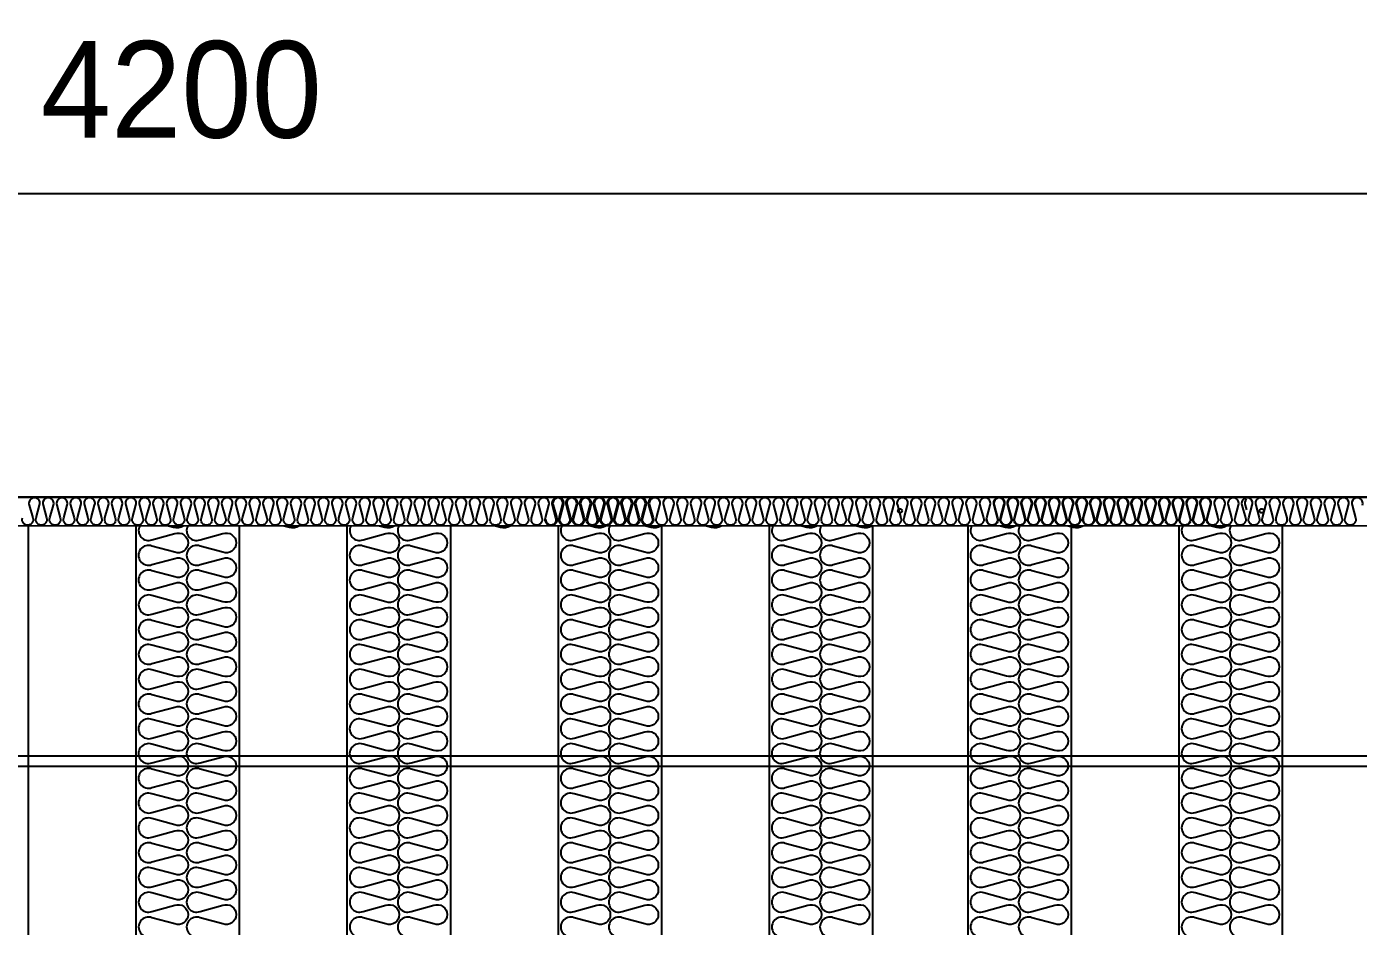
# Model space of a CAD drawing. Header units: millimetres. Extents: x 1723 to 33835, y 1764 to 24472.
# Drawn here: x 7010 to 8941, y 12549 to 13853 of the extents above; entities that cross this region are included whole.
import ezdxf

# ---------------------------------------------------------------- set-up
doc = ezdxf.new("R2010")
doc.units = ezdxf.units.MM
doc.linetypes.add('HIDDEN', pattern=[0.375, 0.25, -0.125])
for name, color, linetype in [('SMS', 220, 'Continuous'), ('냉각탑_dim', 1, 'Continuous'), ('숨은선', 5, 'HIDDEN')]:
    doc.layers.add(name, color=color, linetype=linetype)
doc.styles.add('HY울릉도L', font='')
doc.styles.get('HY울릉도L').set_extended_font_data('HY울릉도L')
doc.dimstyles.new('성지DIM', dxfattribs={"dimtxt": 3.5, "dimasz": 3, "dimexe": 1, "dimexo": 2.5, "dimgap": 2, "dimtad": 1, "dimdec": 0, "dimzin": 3, "dimdsep": 46, "dimtxsty": 'HY울릉도L', "dimblk": 'ARCHTICK', "dimcen": -2, "dimclrd": 256, "dimclre": 256, "dimclrt": 7, "dimadec": 0, "dimazin": 0, "dimtfac": 1, "dimtdec": 0, "dimtofl": 0, "dimtmove": 0, "dimatfit": 3, "dimfxl": 1, "dimtolj": 1, "dimtzin": 0, "dimlwe": -1, "dimarcsym": 0})

# ---------------------------------------------------------------- blocks, each defined once
blk = doc.blocks.new('*D768')
at = {"layer": 'Defpoints', "color": 0, "transparency": 16777216}
for p in [(9334.4, 13611.3), (5134.4, 13171.5), (9334.4, 13171.5)]:
    blk.add_point(p, dxfattribs=at)
at = {"layer": '냉각탑_dim', "transparency": 16777216}
for p, q in [((5134.4, 13271.5), (5134.4, 13651.3)), ((9334.4, 13271.5), (9334.4, 13651.3))]:
    blk.add_line(p, q, dxfattribs=at)
at = {"layer": '냉각탑_dim', "lineweight": -2, "transparency": 16777216}
blk.add_line((5254.4, 13611.3), (9214.4, 13611.3), dxfattribs=at)
at = {"layer": '냉각탑_dim', "transparency": 16777216}
for points in [[(5254.4, 13631.3), (5254.4, 13591.3), (5134.4, 13611.3)], [(9214.4, 13631.3), (9214.4, 13591.3), (9334.4, 13611.3)]]:
    blk.add_solid(points, dxfattribs=at)
at = {"layer": '냉각탑_dim', "color": 7, "transparency": 16777216, "insert": (7234.4, 13761.3), "char_height": 140, "attachment_point": 5, "style": 'HY울릉도L'}
blk.add_mtext('\\A1;4200', dxfattribs=at)
blk = doc.blocks.new('3')
for p, q in [((7889.4, 13171.5), (5134.4, 13171.5)), ((5178.4, 13171.5), (9334.4, 13171.5)), ((7751.2, 13171.5), (8296.2, 13171.5)), ((8275.4, 13171.5), (8820.4, 13171.5)), ((8789.4, 13171.5), (9334.4, 13171.5)), ((5134.4, 13130.6), (9334.4, 13129.5)), ((5178.4, 12781.5), (9334.4, 12781.5)), ((5243.4, 12796.5), (9334.4, 12796.5))]:
    blk.add_line(p, q)
at = {"color": 7}
for p, q in [((5134.4, 13171.5), (7889.4, 13171.5)), ((8296.2, 13171.5), (7751.2, 13171.5)), ((8820.4, 13171.5), (8275.4, 13171.5)), ((9334.4, 13171.5), (8789.4, 13171.5)), ((7012.4, 13129.5), (7012.4, 9651.5)), ((7168.4, 13129.5), (7168.4, 9651.5)), ((7318.4, 13129.5), (7318.4, 9651.5)), ((7474.4, 13129.5), (7474.4, 9651.5)), ((7624.4, 13129.5), (7624.4, 9651.5)), ((7780.4, 13129.5), (7780.4, 9651.5)), ((7930.4, 13129.5), (7930.4, 9651.5)), ((8086.4, 13129.5), (8086.4, 9651.5)), ((8236.4, 13129.5), (8236.4, 9651.5)), ((8374.4, 13129.5), (8374.4, 9651.5)), ((8524.4, 13129.5), (8524.4, 9651.5)), ((8680.4, 13129.5), (8680.4, 9651.5)), ((8830.4, 13129.5), (8830.4, 9651.5))]:
    blk.add_line(p, q, dxfattribs=at)
at = {"ltscale": 500, "elevation": 0}
blk.add_lwpolyline([(5134.4, 13171.5), (9334.4, 13171.5), (9334.4, 9571.5), (5134.4, 9571.5)], close=True, dxfattribs=at)
for centre in [(8276.2, 13151.5), (8276.2, 13151.5), (8800.4, 13151.5), (8800.4, 13151.5)]:
    blk.add_circle(centre, 3)
at = {"layer": 'SMS', "color": 5, "elevation": 0}
for points in [[(7338.7, 13170.3, 0.446849), (7333.2, 13159.7), (7338.1, 13141.4, -0.524856), (7330.7, 13130.6, -0.524856), (7323.2, 13141.4), (7328.2, 13159.7, 1.449198), (7313.3, 13159.7), (7318.2, 13141.4, -0.524856), (7310.7, 13130.6, -0.524856), (7303.3, 13141.4), (7308.2, 13159.7, 1.449198), (7293.3, 13159.7), (7298.2, 13141.4, -0.524856), (7290.8, 13130.6, -0.524856), (7283.3, 13141.4), (7288.3, 13159.7, 1.449198), (7273.4, 13159.7), (7278.3, 13141.4, -0.524856), (7270.8, 13130.6, -0.524856), (7263.4, 13141.4), (7268.3, 13159.7, 1.449198), (7253.4, 13159.7), (7258.3, 13141.4, -0.524856), (7250.9, 13130.6, -0.524856), (7243.4, 13141.4), (7248.4, 13159.7, 1.449198), (7233.5, 13159.7), (7238.4, 13141.4, -0.524856), (7230.9, 13130.6, -0.524856), (7223.5, 13141.4), (7228.4, 13159.7, 1.449198), (7213.5, 13159.7), (7218.4, 13141.4, -0.524856), (7211, 13130.6, -0.524856), (7203.5, 13141.4), (7208.5, 13159.7, 1.449198), (7193.6, 13159.7), (7198.5, 13141.4, -0.524856), (7191, 13130.6, -0.524856), (7183.6, 13141.4), (7188.5, 13159.7, 1.449198), (7173.6, 13159.7), (7178.5, 13141.4, -0.524856), (7171.1, 13130.6, -0.524856), (7163.6, 13141.4), (7168.6, 13159.7, 1.449198), (7153.7, 13159.7), (7158.6, 13141.4, -0.524856), (7151.1, 13130.6, -0.524856), (7143.7, 13141.4), (7148.6, 13159.7, 1.449198), (7133.7, 13159.7), (7138.6, 13141.4, -0.524856), (7131.2, 13130.6, -0.524856), (7123.7, 13141.4), (7128.7, 13159.7, 1.449198), (7113.8, 13159.7), (7118.7, 13141.4, -0.524856), (7111.2, 13130.6, -0.524856), (7103.8, 13141.4), (7108.7, 13159.7, 1.449198), (7093.8, 13159.7), (7098.7, 13141.4, -0.524856), (7091.3, 13130.6, -0.524856), (7083.8, 13141.4), (7088.8, 13159.7, 1.449198), (7073.9, 13159.7), (7078.8, 13141.4, -0.524856), (7071.3, 13130.6, -0.524856), (7063.9, 13141.4), (7068.8, 13159.7, 1.449198), (7053.9, 13159.7), (7058.8, 13141.4, -0.524856), (7051.4, 13130.6, -0.524856), (7043.9, 13141.4), (7048.9, 13159.7, 1.449198), (7034, 13159.7), (7038.9, 13141.4, -0.524856), (7031.4, 13130.6, -0.524856), (7024, 13141.4), (7028.9, 13159.7, 1.449198), (7014, 13159.7), (7018.9, 13141.4, -0.524856), (7011.5, 13130.6, -0.524856), (7004, 13141.4)], [(7917.2, 13170.3, 0.446849), (7911.8, 13159.7), (7916.7, 13141.4, -0.524856), (7909.2, 13130.6, -0.524856), (7901.8, 13141.4), (7906.7, 13159.7, 1.449198), (7891.8, 13159.7), (7896.7, 13141.4, -0.524856), (7889.3, 13130.6, -0.524856), (7881.8, 13141.4), (7886.8, 13159.7, 1.449198), (7871.9, 13159.7), (7876.8, 13141.4, -0.524856), (7869.3, 13130.6, -0.524856), (7861.9, 13141.4), (7866.8, 13159.7, 1.449198), (7851.9, 13159.7), (7856.8, 13141.4, -0.524856), (7849.4, 13130.6, -0.524856), (7841.9, 13141.4), (7846.9, 13159.7, 1.449198), (7832, 13159.7), (7836.9, 13141.4, -0.524856), (7829.4, 13130.6, -0.524856), (7822, 13141.4), (7826.9, 13159.7, 1.449198), (7812, 13159.7), (7816.9, 13141.4, -0.524856), (7809.5, 13130.6, -0.524856), (7802, 13141.4), (7807, 13159.7, 1.449198), (7792.1, 13159.7), (7797, 13141.4, -0.524856), (7789.5, 13130.6, -0.524856), (7782.1, 13141.4), (7787, 13159.7, 1.449198), (7772.1, 13159.7), (7777, 13141.4, -0.524856), (7769.6, 13130.6, -0.524856), (7762.1, 13141.4), (7767.1, 13159.7, 1.449198), (7752.2, 13159.7), (7757.1, 13141.4, -0.524856), (7749.6, 13130.6, -0.524856), (7742.2, 13141.4), (7747.1, 13159.7, 1.449198), (7732.2, 13159.7), (7737.1, 13141.4, -0.524856), (7729.7, 13130.6, -0.524856), (7722.2, 13141.4), (7727.2, 13159.7, 1.449198), (7712.3, 13159.7), (7717.2, 13141.4, -0.524856), (7709.7, 13130.6, -0.524856), (7702.3, 13141.4), (7707.2, 13159.7, 1.449198), (7692.3, 13159.7), (7697.2, 13141.4, -0.524856), (7689.8, 13130.6, -0.524856), (7682.3, 13141.4), (7687.3, 13159.7, 1.449198), (7672.4, 13159.7), (7677.3, 13141.4, -0.524856), (7669.8, 13130.6, -0.524856), (7662.4, 13141.4), (7667.3, 13159.7, 1.449198), (7652.4, 13159.7), (7657.3, 13141.4, -0.524856), (7649.9, 13130.6, -0.524856), (7642.4, 13141.4), (7647.4, 13159.7, 1.449198), (7632.5, 13159.7), (7637.4, 13141.4, -0.524856), (7629.9, 13130.6, -0.524856), (7622.5, 13141.4), (7627.4, 13159.7, 1.449198), (7612.5, 13159.7), (7617.4, 13141.4, -0.524856), (7610, 13130.6, -0.524856), (7602.5, 13141.4), (7607.5, 13159.7, 1.449198), (7592.6, 13159.7), (7597.5, 13141.4, -0.524856), (7590, 13130.6, -0.524856), (7582.6, 13141.4), (7587.5, 13159.7, 1.449198), (7572.6, 13159.7), (7577.5, 13141.4, -0.524856), (7570.1, 13130.6, -0.524856), (7562.6, 13141.4), (7567.6, 13159.7, 1.449198), (7552.7, 13159.7), (7557.6, 13141.4, -0.524856), (7550.1, 13130.6, -0.524856), (7542.7, 13141.4), (7547.6, 13159.7, 1.449198), (7532.7, 13159.7), (7537.6, 13141.4, -0.524856), (7530.2, 13130.6, -0.524856), (7522.7, 13141.4), (7527.7, 13159.7, 1.449198), (7512.8, 13159.7), (7517.7, 13141.4, -0.524856), (7510.2, 13130.6, -0.524856), (7502.8, 13141.4), (7507.7, 13159.7, 1.449198), (7492.8, 13159.7), (7497.7, 13141.4, -0.524856), (7490.3, 13130.6, -0.524856), (7482.8, 13141.4), (7487.8, 13159.7, 1.449198), (7472.9, 13159.7), (7477.8, 13141.4, -0.524856), (7470.3, 13130.6, -0.524856), (7462.9, 13141.4), (7467.8, 13159.7, 1.449198), (7452.9, 13159.7), (7457.8, 13141.4, -0.524856), (7450.4, 13130.6, -0.524856), (7442.9, 13141.4), (7447.9, 13159.7, 1.449198), (7433, 13159.7), (7437.9, 13141.4, -0.524856), (7430.4, 13130.6, -0.524856), (7423, 13141.4), (7427.9, 13159.7, 1.449198), (7413, 13159.7), (7417.9, 13141.4, -0.524856), (7410.5, 13130.6, -0.524856), (7403, 13141.4), (7408, 13159.7, 1.449198), (7393.1, 13159.7), (7398, 13141.4, -0.524856), (7390.5, 13130.6, -0.524856), (7383.1, 13141.4), (7388, 13159.7, 1.449198), (7373.1, 13159.7), (7378, 13141.4, -0.524856), (7370.6, 13130.6, -0.524856), (7363.1, 13141.4), (7368.1, 13159.7, 1.449198), (7353.2, 13159.7), (7358.1, 13141.4, -0.524856), (7350.6, 13130.6, -0.524856), (7343.2, 13141.4), (7348.1, 13159.7, 1.449198), (7333.2, 13159.7), (7338.1, 13141.4, -0.524856), (7330.7, 13130.6, -0.417249), (7322.7, 13138.7)], [(8254.2, 13131.9, -0.144343), (8249.9, 13130.6, -0.524856), (8242.4, 13141.4), (8247.3, 13159.7, 1.449198), (8232.4, 13159.7), (8237.4, 13141.4, -0.524856), (8229.9, 13130.6, -0.524856), (8222.4, 13141.4), (8227.4, 13159.7, 1.449198), (8212.5, 13159.7), (8217.4, 13141.4, -0.524856), (8210, 13130.6, -0.524856), (8202.5, 13141.4), (8207.4, 13159.7, 1.449198), (8192.5, 13159.7), (8197.5, 13141.4, -0.524856), (8190, 13130.6, -0.524856), (8182.5, 13141.4), (8187.5, 13159.7, 1.449198), (8172.6, 13159.7), (8177.5, 13141.4, -0.524856), (8170.1, 13130.6, -0.524856), (8162.6, 13141.4), (8167.5, 13159.7, 1.449198), (8152.6, 13159.7), (8157.6, 13141.4, -0.524856), (8150.1, 13130.6, -0.524856), (8142.6, 13141.4), (8147.6, 13159.7, 1.449198), (8132.7, 13159.7), (8137.6, 13141.4, -0.524856), (8130.2, 13130.6, -0.524856), (8122.7, 13141.4), (8127.6, 13159.7, 1.449198), (8112.7, 13159.7), (8117.7, 13141.4, -0.524856), (8110.2, 13130.6, -0.524856), (8102.7, 13141.4), (8107.7, 13159.7, 1.449198), (8092.8, 13159.7), (8097.7, 13141.4, -0.524856), (8090.3, 13130.6, -0.524856), (8082.8, 13141.4), (8087.7, 13159.7, 1.449198), (8072.8, 13159.7), (8077.8, 13141.4, -0.524856), (8070.3, 13130.6, -0.524856), (8062.8, 13141.4), (8067.8, 13159.7, 1.449198), (8052.9, 13159.7), (8057.8, 13141.4, -0.524856), (8050.4, 13130.6, -0.524856), (8042.9, 13141.4), (8047.8, 13159.7, 1.449198), (8032.9, 13159.7), (8037.9, 13141.4, -0.524856), (8030.4, 13130.6, -0.524856), (8022.9, 13141.4), (8027.9, 13159.7, 1.449198), (8013, 13159.7), (8017.9, 13141.4, -0.524856), (8010.5, 13130.6, -0.524856), (8003, 13141.4), (8007.9, 13159.7, 1.449198), (7993, 13159.7), (7998, 13141.4, -0.524856), (7990.5, 13130.6, -0.524856), (7983, 13141.4), (7988, 13159.7, 1.449198), (7973.1, 13159.7), (7978, 13141.4, -0.524856), (7970.6, 13130.6, -0.524856), (7963.1, 13141.4), (7968, 13159.7, 1.449198), (7953.1, 13159.7), (7958.1, 13141.4, -0.524856), (7950.6, 13130.6, -0.524856), (7943.1, 13141.4), (7948.1, 13159.7, 1.449198), (7933.2, 13159.7), (7938.1, 13141.4, -0.524856), (7930.7, 13130.6, -0.524856), (7923.2, 13141.4), (7928.1, 13159.7, 1.449198), (7913.2, 13159.7), (7918.2, 13141.4, -0.524856), (7910.7, 13130.6, -0.524856), (7903.2, 13141.4), (7908.2, 13159.7, 1.449198), (7893.3, 13159.7), (7898.2, 13141.4, -0.524856), (7890.8, 13130.6, -0.524856), (7883.3, 13141.4), (7888.2, 13159.7, 1.449198), (7873.3, 13159.7), (7878.3, 13141.4, -0.524856), (7870.8, 13130.6, -0.524856), (7863.3, 13141.4), (7868.3, 13159.7, 1.449198), (7853.4, 13159.7), (7858.3, 13141.4, -0.524856), (7850.9, 13130.6, -0.524856), (7843.4, 13141.4), (7848.3, 13159.7, 1.449198), (7833.4, 13159.7), (7838.4, 13141.4, -0.524856), (7830.9, 13130.6, -0.524856), (7823.4, 13141.4), (7828.4, 13159.7, 1.449198), (7813.5, 13159.7), (7818.4, 13141.4, -0.524856), (7811, 13130.6, -0.524856), (7803.5, 13141.4), (7808.4, 13159.7, 1.449198), (7793.5, 13159.7), (7798.5, 13141.4, -0.524856), (7791, 13130.6, -0.524856), (7783.5, 13141.4), (7788.5, 13159.7, 1.449198), (7773.6, 13159.7), (7778.5, 13141.4, -0.524856), (7771.1, 13130.6, -0.417249), (7763.1, 13138.7)], [(8733, 13131.9, -0.144343), (8728.7, 13130.6, -0.524856), (8721.2, 13141.4), (8726.1, 13159.7, 1.449198), (8711.2, 13159.7), (8716.2, 13141.4, -0.524856), (8708.7, 13130.6, -0.524856), (8701.2, 13141.4), (8706.2, 13159.7, 1.449198), (8691.3, 13159.7), (8696.2, 13141.4, -0.524856), (8688.8, 13130.6, -0.524856), (8681.3, 13141.4), (8686.2, 13159.7, 1.449198), (8671.3, 13159.7), (8676.3, 13141.4, -0.524856), (8668.8, 13130.6, -0.524856), (8661.3, 13141.4), (8666.3, 13159.7, 1.449198), (8651.4, 13159.7), (8656.3, 13141.4, -0.524856), (8648.9, 13130.6, -0.524856), (8641.4, 13141.4), (8646.3, 13159.7, 1.449198), (8631.4, 13159.7), (8636.4, 13141.4, -0.524856), (8628.9, 13130.6, -0.524856), (8621.4, 13141.4), (8626.4, 13159.7, 1.449198), (8611.5, 13159.7), (8616.4, 13141.4, -0.524856), (8609, 13130.6, -0.524856), (8601.5, 13141.4), (8606.4, 13159.7, 1.449198), (8591.5, 13159.7), (8596.5, 13141.4, -0.524856), (8589, 13130.6, -0.524856), (8581.5, 13141.4), (8586.5, 13159.7, 1.449198), (8571.6, 13159.7), (8576.5, 13141.4, -0.524856), (8569.1, 13130.6, -0.524856), (8561.6, 13141.4), (8566.5, 13159.7, 1.449198), (8551.6, 13159.7), (8556.6, 13141.4, -0.524856), (8549.1, 13130.6, -0.524856), (8541.6, 13141.4), (8546.6, 13159.7, 1.449198), (8531.7, 13159.7), (8536.6, 13141.4, -0.524856), (8529.2, 13130.6, -0.524856), (8521.7, 13141.4), (8526.6, 13159.7, 1.449198), (8511.7, 13159.7), (8516.7, 13141.4, -0.524856), (8509.2, 13130.6, -0.524856), (8501.7, 13141.4), (8506.7, 13159.7, 1.449198), (8491.8, 13159.7), (8496.7, 13141.4, -0.524856), (8489.3, 13130.6, -0.524856), (8481.8, 13141.4), (8486.7, 13159.7, 1.449198), (8471.8, 13159.7), (8476.8, 13141.4, -0.524856), (8469.3, 13130.6, -0.524856), (8461.8, 13141.4), (8466.8, 13159.7, 1.449198), (8451.9, 13159.7), (8456.8, 13141.4, -0.524856), (8449.4, 13130.6, -0.524856), (8441.9, 13141.4), (8446.8, 13159.7, 1.449198), (8431.9, 13159.7), (8436.9, 13141.4, -0.524856), (8429.4, 13130.6, -0.524856), (8421.9, 13141.4), (8426.9, 13159.7, 1.449198), (8412, 13159.7), (8416.9, 13141.4, -0.524856), (8409.5, 13130.6, -0.524856), (8402, 13141.4), (8406.9, 13159.7, 1.449198), (8392, 13159.7), (8397, 13141.4, -0.524856), (8389.5, 13130.6, -0.524856), (8382, 13141.4), (8387, 13159.7, 1.449198), (8372.1, 13159.7), (8377, 13141.4, -0.524856), (8369.6, 13130.6, -0.524856), (8362.1, 13141.4), (8367, 13159.7, 1.449198), (8352.1, 13159.7), (8357.1, 13141.4, -0.524856), (8349.6, 13130.6, -0.524856), (8342.1, 13141.4), (8347.1, 13159.7, 1.449198), (8332.2, 13159.7), (8337.1, 13141.4, -0.524856), (8329.7, 13130.6, -0.524856), (8322.2, 13141.4), (8327.1, 13159.7, 1.449198), (8312.2, 13159.7), (8317.2, 13141.4, -0.524856), (8309.7, 13130.6, -0.524856), (8302.2, 13141.4), (8307.2, 13159.7, 1.449198), (8292.3, 13159.7), (8297.2, 13141.4, -0.524856), (8289.8, 13130.6, -0.524856), (8282.3, 13141.4), (8287.2, 13159.7, 1.449198), (8272.3, 13159.7), (8277.3, 13141.4, -0.524856), (8269.8, 13130.6, -0.524856), (8262.3, 13141.4), (8267.3, 13159.7, 1.449198), (8252.4, 13159.7), (8257.3, 13141.4, -0.524856), (8249.9, 13130.6, -0.417249), (8241.9, 13138.7)], [(8254.2, 13168.2, 0.2951), (8252.4, 13159.7), (8254.2, 13153)], [(8893.4, 13131.9, -0.144343), (8889, 13130.6, -0.524856), (8881.6, 13141.4), (8886.5, 13159.7, 1.449198), (8871.6, 13159.7), (8876.6, 13141.4, -0.524856), (8869.1, 13130.6, -0.524856), (8861.6, 13141.4), (8866.6, 13159.7, 1.449198), (8851.7, 13159.7), (8856.6, 13141.4, -0.524856), (8849.1, 13130.6, -0.524856), (8841.7, 13141.4), (8846.6, 13159.7, 1.449198), (8831.7, 13159.7), (8836.7, 13141.4, -0.524856), (8829.2, 13130.6, -0.524856), (8821.7, 13141.4), (8826.7, 13159.7, 1.449198), (8811.8, 13159.7), (8816.7, 13141.4, -0.524856), (8809.2, 13130.6, -0.524856), (8801.8, 13141.4), (8806.7, 13159.7, 1.449198), (8791.8, 13159.7), (8796.8, 13141.4, -0.524856), (8789.3, 13130.6, -0.524856), (8781.8, 13141.4), (8786.8, 13159.7, 1.449198), (8771.9, 13159.7), (8776.8, 13141.4, -0.524856), (8769.3, 13130.6, -0.524856), (8761.9, 13141.4), (8766.8, 13159.7, 1.449198), (8751.9, 13159.7), (8756.9, 13141.4, -0.524856), (8749.4, 13130.6, -0.524856), (8741.9, 13141.4), (8746.9, 13159.7, 1.449198), (8732, 13159.7), (8736.9, 13141.4, -0.524856), (8729.4, 13130.6, -0.524856), (8722, 13141.4), (8726.9, 13159.7, 1.449198), (8712, 13159.7), (8717, 13141.4, -0.524856), (8709.5, 13130.6, -0.524856), (8702, 13141.4), (8707, 13159.7, 1.449198), (8692.1, 13159.7), (8697, 13141.4, -0.524856), (8689.5, 13130.6, -0.524856), (8682.1, 13141.4), (8687, 13159.7, 1.449198), (8672.1, 13159.7), (8677.1, 13141.4, -0.524856), (8669.6, 13130.6, -0.524856), (8662.1, 13141.4), (8667.1, 13159.7, 1.449198), (8652.2, 13159.7), (8657.1, 13141.4, -0.524856), (8649.6, 13130.6, -0.524856), (8642.2, 13141.4), (8647.1, 13159.7, 1.449198), (8632.2, 13159.7), (8637.2, 13141.4, -0.524856), (8629.7, 13130.6, -0.524856), (8622.2, 13141.4), (8627.2, 13159.7, 1.449198), (8612.3, 13159.7), (8617.2, 13141.4, -0.524856), (8609.7, 13130.6, -0.524856), (8602.3, 13141.4), (8607.2, 13159.7, 1.449198), (8592.3, 13159.7), (8597.3, 13141.4, -0.524856), (8589.8, 13130.6, -0.524856), (8582.3, 13141.4), (8587.3, 13159.7, 1.449198), (8572.4, 13159.7), (8577.3, 13141.4, -0.524856), (8569.8, 13130.6, -0.524856), (8562.4, 13141.4), (8567.3, 13159.7, 1.449198), (8552.4, 13159.7), (8557.4, 13141.4, -0.524856), (8549.9, 13130.6, -0.524856), (8542.4, 13141.4), (8547.4, 13159.7, 1.449198), (8532.5, 13159.7), (8537.4, 13141.4, -0.524856), (8529.9, 13130.6, -0.524856), (8522.5, 13141.4), (8527.4, 13159.7, 1.449198), (8512.5, 13159.7), (8517.5, 13141.4, -0.524856), (8510, 13130.6, -0.524856), (8502.5, 13141.4), (8507.5, 13159.7, 1.449198), (8492.6, 13159.7), (8497.5, 13141.4, -0.524856), (8490, 13130.6, -0.524856), (8482.6, 13141.4), (8487.5, 13159.7, 1.449198), (8472.6, 13159.7), (8477.6, 13141.4, -0.524856), (8470.1, 13130.6, -0.524856), (8462.6, 13141.4), (8467.6, 13159.7, 1.449198), (8452.7, 13159.7), (8457.6, 13141.4, -0.524856), (8450.1, 13130.6, -0.524856), (8442.7, 13141.4), (8447.6, 13159.7, 1.449198), (8432.7, 13159.7), (8437.7, 13141.4, -0.524856), (8430.2, 13130.6, -0.524856), (8422.7, 13141.4), (8427.7, 13159.7, 1.449198), (8412.8, 13159.7), (8417.7, 13141.4, -0.524856), (8410.2, 13130.6, -0.417249), (8402.3, 13138.7)], [(8778.4, 13168.2, 0.2951), (8776.6, 13159.7), (8778.4, 13153)], [(8946.4, 13159.7, 1.449198), (8931.5, 13159.7), (8936.4, 13141.4, -0.524856), (8928.9, 13130.6, -0.524856), (8921.5, 13141.4), (8926.4, 13159.7, 1.449198), (8911.5, 13159.7), (8916.5, 13141.4, -0.524856), (8909, 13130.6, -0.524856), (8901.5, 13141.4), (8906.5, 13159.7, 1.449198), (8891.6, 13159.7), (8896.5, 13141.4, -0.524856), (8889, 13130.6, -0.524856), (8881.6, 13141.4), (8886.5, 13159.7, 1.449198), (8871.6, 13159.7), (8876.6, 13141.4, -0.524856), (8869.1, 13130.6, -0.524856), (8861.6, 13141.4), (8866.6, 13159.7, 1.449198), (8851.7, 13159.7), (8856.6, 13141.4, -0.524856), (8849.1, 13130.6, -0.524856), (8841.7, 13141.4), (8846.6, 13159.7, 1.449198), (8831.7, 13159.7), (8836.7, 13141.4, -0.524856), (8829.2, 13130.6, -0.524856), (8821.7, 13141.4), (8826.7, 13159.7, 1.449198), (8811.8, 13159.7), (8816.7, 13141.4, -0.524856), (8809.2, 13130.6, -0.417249), (8801.3, 13138.7)], [(7174, 13129.5, 0.686718), (7191.8, 13109.5), (7224.7, 13118.4, -0.524856), (7244.2, 13105, -0.524856), (7224.7, 13091.6), (7191.8, 13100.5, 1.449198), (7191.8, 13073.6), (7224.7, 13082.5, -0.524856), (7244.2, 13069.1, -0.524856), (7224.7, 13055.6), (7191.8, 13064.6, 1.449198), (7191.8, 13037.7), (7224.7, 13046.6, -0.524856), (7244.2, 13033.2, -0.524856), (7224.7, 13019.7), (7191.8, 13028.6, 1.449198), (7191.8, 13001.8), (7224.7, 13010.7, -0.524856), (7244.2, 12997.3, -0.524856), (7224.7, 12983.8), (7191.8, 12992.7, 1.449198), (7191.8, 12965.9), (7224.7, 12974.8, -0.524856), (7244.2, 12961.3, -0.524856), (7224.7, 12947.9), (7191.8, 12956.8, 1.449198), (7191.8, 12930), (7224.7, 12938.9, -0.524856), (7244.2, 12925.4, -0.524856), (7224.7, 12912), (7191.8, 12920.9, 1.449198), (7191.8, 12894.1), (7224.7, 12903, -0.524856), (7244.2, 12889.5, -0.524856), (7224.7, 12876.1), (7191.8, 12885, 1.449198), (7191.8, 12858.1), (7224.7, 12867, -0.524856), (7244.2, 12853.6, -0.524856), (7224.7, 12840.2), (7191.8, 12849.1, 1.449198), (7191.8, 12822.2), (7224.7, 12831.1, -0.524856), (7244.2, 12817.7, -0.524856), (7224.7, 12804.3), (7191.8, 12813.2, 1.449198), (7191.8, 12786.3), (7224.7, 12795.2, -0.524856), (7244.2, 12781.8, -0.524856), (7224.7, 12768.4), (7191.8, 12777.3, 1.449198), (7191.8, 12750.4), (7224.7, 12759.3, -0.524856), (7244.2, 12745.9, -0.524856), (7224.7, 12732.5), (7191.8, 12741.4, 1.449198), (7191.8, 12714.5), (7224.7, 12723.4, -0.524856), (7244.2, 12710, -0.524856), (7224.7, 12696.5), (7191.8, 12705.5, 1.449198), (7191.8, 12678.6), (7224.7, 12687.5, -0.524856), (7244.2, 12674.1, -0.524856), (7224.7, 12660.6), (7191.8, 12669.5, 1.449198), (7191.8, 12642.7), (7224.7, 12651.6, -0.524856), (7244.2, 12638.2, -0.524856), (7224.7, 12624.7), (7191.8, 12633.6, 1.449198), (7191.8, 12606.8), (7224.7, 12615.7, -0.524856), (7244.2, 12602.2, -0.524856), (7224.7, 12588.8), (7191.8, 12597.7, 1.449198), (7191.8, 12570.9), (7224.7, 12579.8, -0.524856), (7244.2, 12566.3, -0.524856), (7224.7, 12552.9), (7191.8, 12561.8, 1.449198), (7191.8, 12535)], [(7237.1, 13129.5, -0.259641), (7223.2, 13127.5), (7215.8, 13129.5)], [(7243.6, 13129.5, 0.686718), (7261.5, 13109.5), (7294.4, 13118.4, -0.524856), (7313.8, 13105, -0.524856), (7294.4, 13091.6), (7261.5, 13100.5, 1.449198), (7261.5, 13073.6), (7294.4, 13082.5, -0.524856), (7313.8, 13069.1, -0.524856), (7294.4, 13055.6), (7261.5, 13064.6, 1.449198), (7261.5, 13037.7), (7294.4, 13046.6, -0.524856), (7313.8, 13033.2, -0.524856), (7294.4, 13019.7), (7261.5, 13028.6, 1.449198), (7261.5, 13001.8), (7294.4, 13010.7, -0.524856), (7313.8, 12997.3, -0.524856), (7294.4, 12983.8), (7261.5, 12992.7, 1.449198), (7261.5, 12965.9), (7294.4, 12974.8, -0.524856), (7313.8, 12961.3, -0.524856), (7294.4, 12947.9), (7261.5, 12956.8, 1.449198), (7261.5, 12930), (7294.4, 12938.9, -0.524856), (7313.8, 12925.4, -0.524856), (7294.4, 12912), (7261.5, 12920.9, 1.449198), (7261.5, 12894.1), (7294.4, 12903, -0.524856), (7313.8, 12889.5, -0.524856), (7294.4, 12876.1), (7261.5, 12885, 1.449198), (7261.5, 12858.1), (7294.4, 12867, -0.524856), (7313.8, 12853.6, -0.524856), (7294.4, 12840.2), (7261.5, 12849.1, 1.449198), (7261.5, 12822.2), (7294.4, 12831.1, -0.524856), (7313.8, 12817.7, -0.524856), (7294.4, 12804.3), (7261.5, 12813.2, 1.449198), (7261.5, 12786.3), (7294.4, 12795.2, -0.524856), (7313.8, 12781.8, -0.524856), (7294.4, 12768.4), (7261.5, 12777.3, 1.449198), (7261.5, 12750.4), (7294.4, 12759.3, -0.524856), (7313.8, 12745.9, -0.524856), (7294.4, 12732.5), (7261.5, 12741.4, 1.449198), (7261.5, 12714.5), (7294.4, 12723.4, -0.524856), (7313.8, 12710, -0.524856), (7294.4, 12696.5), (7261.5, 12705.5, 1.449198), (7261.5, 12678.6), (7294.4, 12687.5, -0.524856), (7313.8, 12674.1, -0.524856), (7294.4, 12660.6), (7261.5, 12669.5, 1.449198), (7261.5, 12642.7), (7294.4, 12651.6, -0.524856), (7313.8, 12638.2, -0.524856), (7294.4, 12624.7), (7261.5, 12633.6, 1.449198), (7261.5, 12606.8), (7294.4, 12615.7, -0.524856), (7313.8, 12602.2, -0.524856), (7294.4, 12588.8), (7261.5, 12597.7, 1.449198), (7261.5, 12570.9), (7294.4, 12579.8, -0.524856), (7313.8, 12566.3, -0.524856), (7294.4, 12552.9), (7261.5, 12561.8, 1.449198), (7261.5, 12535)], [(7404.9, 13129.5, -0.259641), (7391.1, 13127.5), (7383.6, 13129.5)], [(7480, 13129.5, 0.686718), (7497.8, 13109.5), (7530.7, 13118.4, -0.524856), (7550.2, 13105, -0.524856), (7530.7, 13091.6), (7497.8, 13100.5, 1.449198), (7497.8, 13073.6), (7530.7, 13082.5, -0.524856), (7550.2, 13069.1, -0.524856), (7530.7, 13055.6), (7497.8, 13064.6, 1.449198), (7497.8, 13037.7), (7530.7, 13046.6, -0.524856), (7550.2, 13033.2, -0.524856), (7530.7, 13019.7), (7497.8, 13028.6, 1.449198), (7497.8, 13001.8), (7530.7, 13010.7, -0.524856), (7550.2, 12997.3, -0.524856), (7530.7, 12983.8), (7497.8, 12992.7, 1.449198), (7497.8, 12965.9), (7530.7, 12974.8, -0.524856), (7550.2, 12961.3, -0.524856), (7530.7, 12947.9), (7497.8, 12956.8, 1.449198), (7497.8, 12930), (7530.7, 12938.9, -0.524856), (7550.2, 12925.4, -0.524856), (7530.7, 12912), (7497.8, 12920.9, 1.449198), (7497.8, 12894.1), (7530.7, 12903, -0.524856), (7550.2, 12889.5, -0.524856), (7530.7, 12876.1), (7497.8, 12885, 1.449198), (7497.8, 12858.1), (7530.7, 12867, -0.524856), (7550.2, 12853.6, -0.524856), (7530.7, 12840.2), (7497.8, 12849.1, 1.449198), (7497.8, 12822.2), (7530.7, 12831.1, -0.524856), (7550.2, 12817.7, -0.524856), (7530.7, 12804.3), (7497.8, 12813.2, 1.449198), (7497.8, 12786.3), (7530.7, 12795.2, -0.524856), (7550.2, 12781.8, -0.524856), (7530.7, 12768.4), (7497.8, 12777.3, 1.449198), (7497.8, 12750.4), (7530.7, 12759.3, -0.524856), (7550.2, 12745.9, -0.524856), (7530.7, 12732.5), (7497.8, 12741.4, 1.449198), (7497.8, 12714.5), (7530.7, 12723.4, -0.524856), (7550.2, 12710, -0.524856), (7530.7, 12696.5), (7497.8, 12705.5, 1.449198), (7497.8, 12678.6), (7530.7, 12687.5, -0.524856), (7550.2, 12674.1, -0.524856), (7530.7, 12660.6), (7497.8, 12669.5, 1.449198), (7497.8, 12642.7), (7530.7, 12651.6, -0.524856), (7550.2, 12638.2, -0.524856), (7530.7, 12624.7), (7497.8, 12633.6, 1.449198), (7497.8, 12606.8), (7530.7, 12615.7, -0.524856), (7550.2, 12602.2, -0.524856), (7530.7, 12588.8), (7497.8, 12597.7, 1.449198), (7497.8, 12570.9), (7530.7, 12579.8, -0.524856), (7550.2, 12566.3, -0.524856), (7530.7, 12552.9), (7497.8, 12561.8, 1.449198), (7497.8, 12535)], [(7543.1, 13129.5, -0.259641), (7529.2, 13127.5), (7521.8, 13129.5)], [(7549.6, 13129.5, 0.686718), (7567.5, 13109.5), (7600.4, 13118.4, -0.524856), (7619.8, 13105, -0.524856), (7600.4, 13091.6), (7567.5, 13100.5, 1.449198), (7567.5, 13073.6), (7600.4, 13082.5, -0.524856), (7619.8, 13069.1, -0.524856), (7600.4, 13055.6), (7567.5, 13064.6, 1.449198), (7567.5, 13037.7), (7600.4, 13046.6, -0.524856), (7619.8, 13033.2, -0.524856), (7600.4, 13019.7), (7567.5, 13028.6, 1.449198), (7567.5, 13001.8), (7600.4, 13010.7, -0.524856), (7619.8, 12997.3, -0.524856), (7600.4, 12983.8), (7567.5, 12992.7, 1.449198), (7567.5, 12965.9), (7600.4, 12974.8, -0.524856), (7619.8, 12961.3, -0.524856), (7600.4, 12947.9), (7567.5, 12956.8, 1.449198), (7567.5, 12930), (7600.4, 12938.9, -0.524856), (7619.8, 12925.4, -0.524856), (7600.4, 12912), (7567.5, 12920.9, 1.449198), (7567.5, 12894.1), (7600.4, 12903, -0.524856), (7619.8, 12889.5, -0.524856), (7600.4, 12876.1), (7567.5, 12885, 1.449198), (7567.5, 12858.1), (7600.4, 12867, -0.524856), (7619.8, 12853.6, -0.524856), (7600.4, 12840.2), (7567.5, 12849.1, 1.449198), (7567.5, 12822.2), (7600.4, 12831.1, -0.524856), (7619.8, 12817.7, -0.524856), (7600.4, 12804.3), (7567.5, 12813.2, 1.449198), (7567.5, 12786.3), (7600.4, 12795.2, -0.524856), (7619.8, 12781.8, -0.524856), (7600.4, 12768.4), (7567.5, 12777.3, 1.449198), (7567.5, 12750.4), (7600.4, 12759.3, -0.524856), (7619.8, 12745.9, -0.524856), (7600.4, 12732.5), (7567.5, 12741.4, 1.449198), (7567.5, 12714.5), (7600.4, 12723.4, -0.524856), (7619.8, 12710, -0.524856), (7600.4, 12696.5), (7567.5, 12705.5, 1.449198), (7567.5, 12678.6), (7600.4, 12687.5, -0.524856), (7619.8, 12674.1, -0.524856), (7600.4, 12660.6), (7567.5, 12669.5, 1.449198), (7567.5, 12642.7), (7600.4, 12651.6, -0.524856), (7619.8, 12638.2, -0.524856), (7600.4, 12624.7), (7567.5, 12633.6, 1.449198), (7567.5, 12606.8), (7600.4, 12615.7, -0.524856), (7619.8, 12602.2, -0.524856), (7600.4, 12588.8), (7567.5, 12597.7, 1.449198), (7567.5, 12570.9), (7600.4, 12579.8, -0.524856), (7619.8, 12566.3, -0.524856), (7600.4, 12552.9), (7567.5, 12561.8, 1.449198), (7567.5, 12535)], [(7710.9, 13129.5, -0.259641), (7697.1, 13127.5), (7689.6, 13129.5)], [(7786, 13129.5, 0.686718), (7803.8, 13109.5), (7836.7, 13118.4, -0.524856), (7856.2, 13105, -0.524856), (7836.7, 13091.6), (7803.8, 13100.5, 1.449198), (7803.8, 13073.6), (7836.7, 13082.5, -0.524856), (7856.2, 13069.1, -0.524856), (7836.7, 13055.6), (7803.8, 13064.6, 1.449198), (7803.8, 13037.7), (7836.7, 13046.6, -0.524856), (7856.2, 13033.2, -0.524856), (7836.7, 13019.7), (7803.8, 13028.6, 1.449198), (7803.8, 13001.8), (7836.7, 13010.7, -0.524856), (7856.2, 12997.3, -0.524856), (7836.7, 12983.8), (7803.8, 12992.7, 1.449198), (7803.8, 12965.9), (7836.7, 12974.8, -0.524856), (7856.2, 12961.3, -0.524856), (7836.7, 12947.9), (7803.8, 12956.8, 1.449198), (7803.8, 12930), (7836.7, 12938.9, -0.524856), (7856.2, 12925.4, -0.524856), (7836.7, 12912), (7803.8, 12920.9, 1.449198), (7803.8, 12894.1), (7836.7, 12903, -0.524856), (7856.2, 12889.5, -0.524856), (7836.7, 12876.1), (7803.8, 12885, 1.449198), (7803.8, 12858.1), (7836.7, 12867, -0.524856), (7856.2, 12853.6, -0.524856), (7836.7, 12840.2), (7803.8, 12849.1, 1.449198), (7803.8, 12822.2), (7836.7, 12831.1, -0.524856), (7856.2, 12817.7, -0.524856), (7836.7, 12804.3), (7803.8, 12813.2, 1.449198), (7803.8, 12786.3), (7836.7, 12795.2, -0.524856), (7856.2, 12781.8, -0.524856), (7836.7, 12768.4), (7803.8, 12777.3, 1.449198), (7803.8, 12750.4), (7836.7, 12759.3, -0.524856), (7856.2, 12745.9, -0.524856), (7836.7, 12732.5), (7803.8, 12741.4, 1.449198), (7803.8, 12714.5), (7836.7, 12723.4, -0.524856), (7856.2, 12710, -0.524856), (7836.7, 12696.5), (7803.8, 12705.5, 1.449198), (7803.8, 12678.6), (7836.7, 12687.5, -0.524856), (7856.2, 12674.1, -0.524856), (7836.7, 12660.6), (7803.8, 12669.5, 1.449198), (7803.8, 12642.7), (7836.7, 12651.6, -0.524856), (7856.2, 12638.2, -0.524856), (7836.7, 12624.7), (7803.8, 12633.6, 1.449198), (7803.8, 12606.8), (7836.7, 12615.7, -0.524856), (7856.2, 12602.2, -0.524856), (7836.7, 12588.8), (7803.8, 12597.7, 1.449198), (7803.8, 12570.9), (7836.7, 12579.8, -0.524856), (7856.2, 12566.3, -0.524856), (7836.7, 12552.9), (7803.8, 12561.8, 1.449198), (7803.8, 12535)], [(7849.1, 13129.5, -0.259641), (7835.2, 13127.5), (7827.8, 13129.5)], [(7855.6, 13129.5, 0.686718), (7873.5, 13109.5), (7906.4, 13118.4, -0.524856), (7925.8, 13105, -0.524856), (7906.4, 13091.6), (7873.5, 13100.5, 1.449198), (7873.5, 13073.6), (7906.4, 13082.5, -0.524856), (7925.8, 13069.1, -0.524856), (7906.4, 13055.6), (7873.5, 13064.6, 1.449198), (7873.5, 13037.7), (7906.4, 13046.6, -0.524856), (7925.8, 13033.2, -0.524856), (7906.4, 13019.7), (7873.5, 13028.6, 1.449198), (7873.5, 13001.8), (7906.4, 13010.7, -0.524856), (7925.8, 12997.3, -0.524856), (7906.4, 12983.8), (7873.5, 12992.7, 1.449198), (7873.5, 12965.9), (7906.4, 12974.8, -0.524856), (7925.8, 12961.3, -0.524856), (7906.4, 12947.9), (7873.5, 12956.8, 1.449198), (7873.5, 12930), (7906.4, 12938.9, -0.524856), (7925.8, 12925.4, -0.524856), (7906.4, 12912), (7873.5, 12920.9, 1.449198), (7873.5, 12894.1), (7906.4, 12903, -0.524856), (7925.8, 12889.5, -0.524856), (7906.4, 12876.1), (7873.5, 12885, 1.449198), (7873.5, 12858.1), (7906.4, 12867, -0.524856), (7925.8, 12853.6, -0.524856), (7906.4, 12840.2), (7873.5, 12849.1, 1.449198), (7873.5, 12822.2), (7906.4, 12831.1, -0.524856), (7925.8, 12817.7, -0.524856), (7906.4, 12804.3), (7873.5, 12813.2, 1.449198), (7873.5, 12786.3), (7906.4, 12795.2, -0.524856), (7925.8, 12781.8, -0.524856), (7906.4, 12768.4), (7873.5, 12777.3, 1.449198), (7873.5, 12750.4), (7906.4, 12759.3, -0.524856), (7925.8, 12745.9, -0.524856), (7906.4, 12732.5), (7873.5, 12741.4, 1.449198), (7873.5, 12714.5), (7906.4, 12723.4, -0.524856), (7925.8, 12710, -0.524856), (7906.4, 12696.5), (7873.5, 12705.5, 1.449198), (7873.5, 12678.6), (7906.4, 12687.5, -0.524856), (7925.8, 12674.1, -0.524856), (7906.4, 12660.6), (7873.5, 12669.5, 1.449198), (7873.5, 12642.7), (7906.4, 12651.6, -0.524856), (7925.8, 12638.2, -0.524856), (7906.4, 12624.7), (7873.5, 12633.6, 1.449198), (7873.5, 12606.8), (7906.4, 12615.7, -0.524856), (7925.8, 12602.2, -0.524856), (7906.4, 12588.8), (7873.5, 12597.7, 1.449198), (7873.5, 12570.9), (7906.4, 12579.8, -0.524856), (7925.8, 12566.3, -0.524856), (7906.4, 12552.9), (7873.5, 12561.8, 1.449198), (7873.5, 12535)], [(7929.1, 13129.5, -0.259641), (7915.3, 13127.5), (7907.8, 13129.5)], [(8016.9, 13129.5, -0.259641), (8003.1, 13127.5), (7995.6, 13129.5)], [(8092, 13129.5, 0.686718), (8109.8, 13109.5), (8142.7, 13118.4, -0.524856), (8162.2, 13105, -0.524856), (8142.7, 13091.6), (8109.8, 13100.5, 1.449198), (8109.8, 13073.6), (8142.7, 13082.5, -0.524856), (8162.2, 13069.1, -0.524856), (8142.7, 13055.6), (8109.8, 13064.6, 1.449198), (8109.8, 13037.7), (8142.7, 13046.6, -0.524856), (8162.2, 13033.2, -0.524856), (8142.7, 13019.7), (8109.8, 13028.6, 1.449198), (8109.8, 13001.8), (8142.7, 13010.7, -0.524856), (8162.2, 12997.3, -0.524856), (8142.7, 12983.8), (8109.8, 12992.7, 1.449198), (8109.8, 12965.9), (8142.7, 12974.8, -0.524856), (8162.2, 12961.3, -0.524856), (8142.7, 12947.9), (8109.8, 12956.8, 1.449198), (8109.8, 12930), (8142.7, 12938.9, -0.524856), (8162.2, 12925.4, -0.524856), (8142.7, 12912), (8109.8, 12920.9, 1.449198), (8109.8, 12894.1), (8142.7, 12903, -0.524856), (8162.2, 12889.5, -0.524856), (8142.7, 12876.1), (8109.8, 12885, 1.449198), (8109.8, 12858.1), (8142.7, 12867, -0.524856), (8162.2, 12853.6, -0.524856), (8142.7, 12840.2), (8109.8, 12849.1, 1.449198), (8109.8, 12822.2), (8142.7, 12831.1, -0.524856), (8162.2, 12817.7, -0.524856), (8142.7, 12804.3), (8109.8, 12813.2, 1.449198), (8109.8, 12786.3), (8142.7, 12795.2, -0.524856), (8162.2, 12781.8, -0.524856), (8142.7, 12768.4), (8109.8, 12777.3, 1.449198), (8109.8, 12750.4), (8142.7, 12759.3, -0.524856), (8162.2, 12745.9, -0.524856), (8142.7, 12732.5), (8109.8, 12741.4, 1.449198), (8109.8, 12714.5), (8142.7, 12723.4, -0.524856), (8162.2, 12710, -0.524856), (8142.7, 12696.5), (8109.8, 12705.5, 1.449198), (8109.8, 12678.6), (8142.7, 12687.5, -0.524856), (8162.2, 12674.1, -0.524856), (8142.7, 12660.6), (8109.8, 12669.5, 1.449198), (8109.8, 12642.7), (8142.7, 12651.6, -0.524856), (8162.2, 12638.2, -0.524856), (8142.7, 12624.7), (8109.8, 12633.6, 1.449198), (8109.8, 12606.8), (8142.7, 12615.7, -0.524856), (8162.2, 12602.2, -0.524856), (8142.7, 12588.8), (8109.8, 12597.7, 1.449198), (8109.8, 12570.9), (8142.7, 12579.8, -0.524856), (8162.2, 12566.3, -0.524856), (8142.7, 12552.9), (8109.8, 12561.8, 1.449198), (8109.8, 12535)], [(8155.1, 13129.5, -0.259641), (8141.2, 13127.5), (8133.8, 13129.5)], [(8161.6, 13129.5, 0.686718), (8179.5, 13109.5), (8212.4, 13118.4, -0.524856), (8231.8, 13105, -0.524856), (8212.4, 13091.6), (8179.5, 13100.5, 1.449198), (8179.5, 13073.6), (8212.4, 13082.5, -0.524856), (8231.8, 13069.1, -0.524856), (8212.4, 13055.6), (8179.5, 13064.6, 1.449198), (8179.5, 13037.7), (8212.4, 13046.6, -0.524856), (8231.8, 13033.2, -0.524856), (8212.4, 13019.7), (8179.5, 13028.6, 1.449198), (8179.5, 13001.8), (8212.4, 13010.7, -0.524856), (8231.8, 12997.3, -0.524856), (8212.4, 12983.8), (8179.5, 12992.7, 1.449198), (8179.5, 12965.9), (8212.4, 12974.8, -0.524856), (8231.8, 12961.3, -0.524856), (8212.4, 12947.9), (8179.5, 12956.8, 1.449198), (8179.5, 12930), (8212.4, 12938.9, -0.524856), (8231.8, 12925.4, -0.524856), (8212.4, 12912), (8179.5, 12920.9, 1.449198), (8179.5, 12894.1), (8212.4, 12903, -0.524856), (8231.8, 12889.5, -0.524856), (8212.4, 12876.1), (8179.5, 12885, 1.449198), (8179.5, 12858.1), (8212.4, 12867, -0.524856), (8231.8, 12853.6, -0.524856), (8212.4, 12840.2), (8179.5, 12849.1, 1.449198), (8179.5, 12822.2), (8212.4, 12831.1, -0.524856), (8231.8, 12817.7, -0.524856), (8212.4, 12804.3), (8179.5, 12813.2, 1.449198), (8179.5, 12786.3), (8212.4, 12795.2, -0.524856), (8231.8, 12781.8, -0.524856), (8212.4, 12768.4), (8179.5, 12777.3, 1.449198), (8179.5, 12750.4), (8212.4, 12759.3, -0.524856), (8231.8, 12745.9, -0.524856), (8212.4, 12732.5), (8179.5, 12741.4, 1.449198), (8179.5, 12714.5), (8212.4, 12723.4, -0.524856), (8231.8, 12710, -0.524856), (8212.4, 12696.5), (8179.5, 12705.5, 1.449198), (8179.5, 12678.6), (8212.4, 12687.5, -0.524856), (8231.8, 12674.1, -0.524856), (8212.4, 12660.6), (8179.5, 12669.5, 1.449198), (8179.5, 12642.7), (8212.4, 12651.6, -0.524856), (8231.8, 12638.2, -0.524856), (8212.4, 12624.7), (8179.5, 12633.6, 1.449198), (8179.5, 12606.8), (8212.4, 12615.7, -0.524856), (8231.8, 12602.2, -0.524856), (8212.4, 12588.8), (8179.5, 12597.7, 1.449198), (8179.5, 12570.9), (8212.4, 12579.8, -0.524856), (8231.8, 12566.3, -0.524856), (8212.4, 12552.9), (8179.5, 12561.8, 1.449198), (8179.5, 12535)], [(8235.1, 13129.5, -0.259641), (8221.3, 13127.5), (8213.8, 13129.5)], [(8380, 13129.5, 0.686718), (8397.8, 13109.5), (8430.7, 13118.4, -0.524856), (8450.2, 13105, -0.524856), (8430.7, 13091.6), (8397.8, 13100.5, 1.449198), (8397.8, 13073.6), (8430.7, 13082.5, -0.524856), (8450.2, 13069.1, -0.524856), (8430.7, 13055.6), (8397.8, 13064.6, 1.449198), (8397.8, 13037.7), (8430.7, 13046.6, -0.524856), (8450.2, 13033.2, -0.524856), (8430.7, 13019.7), (8397.8, 13028.6, 1.449198), (8397.8, 13001.8), (8430.7, 13010.7, -0.524856), (8450.2, 12997.3, -0.524856), (8430.7, 12983.8), (8397.8, 12992.7, 1.449198), (8397.8, 12965.9), (8430.7, 12974.8, -0.524856), (8450.2, 12961.3, -0.524856), (8430.7, 12947.9), (8397.8, 12956.8, 1.449198), (8397.8, 12930), (8430.7, 12938.9, -0.524856), (8450.2, 12925.4, -0.524856), (8430.7, 12912), (8397.8, 12920.9, 1.449198), (8397.8, 12894.1), (8430.7, 12903, -0.524856), (8450.2, 12889.5, -0.524856), (8430.7, 12876.1), (8397.8, 12885, 1.449198), (8397.8, 12858.1), (8430.7, 12867, -0.524856), (8450.2, 12853.6, -0.524856), (8430.7, 12840.2), (8397.8, 12849.1, 1.449198), (8397.8, 12822.2), (8430.7, 12831.1, -0.524856), (8450.2, 12817.7, -0.524856), (8430.7, 12804.3), (8397.8, 12813.2, 1.449198), (8397.8, 12786.3), (8430.7, 12795.2, -0.524856), (8450.2, 12781.8, -0.524856), (8430.7, 12768.4), (8397.8, 12777.3, 1.449198), (8397.8, 12750.4), (8430.7, 12759.3, -0.524856), (8450.2, 12745.9, -0.524856), (8430.7, 12732.5), (8397.8, 12741.4, 1.449198), (8397.8, 12714.5), (8430.7, 12723.4, -0.524856), (8450.2, 12710, -0.524856), (8430.7, 12696.5), (8397.8, 12705.5, 1.449198), (8397.8, 12678.6), (8430.7, 12687.5, -0.524856), (8450.2, 12674.1, -0.524856), (8430.7, 12660.6), (8397.8, 12669.5, 1.449198), (8397.8, 12642.7), (8430.7, 12651.6, -0.524856), (8450.2, 12638.2, -0.524856), (8430.7, 12624.7), (8397.8, 12633.6, 1.449198), (8397.8, 12606.8), (8430.7, 12615.7, -0.524856), (8450.2, 12602.2, -0.524856), (8430.7, 12588.8), (8397.8, 12597.7, 1.449198), (8397.8, 12570.9), (8430.7, 12579.8, -0.524856), (8450.2, 12566.3, -0.524856), (8430.7, 12552.9), (8397.8, 12561.8, 1.449198), (8397.8, 12535)], [(8443.1, 13129.5, -0.259641), (8429.3, 13127.5), (8421.8, 13129.5)], [(8443.1, 13129.5, -0.259641), (8429.3, 13127.5), (8421.8, 13129.5)], [(8449.6, 13129.5, 0.686718), (8467.5, 13109.5), (8500.4, 13118.4, -0.524856), (8519.8, 13105, -0.524856), (8500.4, 13091.6), (8467.5, 13100.5, 1.449198), (8467.5, 13073.6), (8500.4, 13082.5, -0.524856), (8519.8, 13069.1, -0.524856), (8500.4, 13055.6), (8467.5, 13064.6, 1.449198), (8467.5, 13037.7), (8500.4, 13046.6, -0.524856), (8519.8, 13033.2, -0.524856), (8500.4, 13019.7), (8467.5, 13028.6, 1.449198), (8467.5, 13001.8), (8500.4, 13010.7, -0.524856), (8519.8, 12997.3, -0.524856), (8500.4, 12983.8), (8467.5, 12992.7, 1.449198), (8467.5, 12965.9), (8500.4, 12974.8, -0.524856), (8519.8, 12961.3, -0.524856), (8500.4, 12947.9), (8467.5, 12956.8, 1.449198), (8467.5, 12930), (8500.4, 12938.9, -0.524856), (8519.8, 12925.4, -0.524856), (8500.4, 12912), (8467.5, 12920.9, 1.449198), (8467.5, 12894.1), (8500.4, 12903, -0.524856), (8519.8, 12889.5, -0.524856), (8500.4, 12876.1), (8467.5, 12885, 1.449198), (8467.5, 12858.1), (8500.4, 12867, -0.524856), (8519.8, 12853.6, -0.524856), (8500.4, 12840.2), (8467.5, 12849.1, 1.449198), (8467.5, 12822.2), (8500.4, 12831.1, -0.524856), (8519.8, 12817.7, -0.524856), (8500.4, 12804.3), (8467.5, 12813.2, 1.449198), (8467.5, 12786.3), (8500.4, 12795.2, -0.524856), (8519.8, 12781.8, -0.524856), (8500.4, 12768.4), (8467.5, 12777.3, 1.449198), (8467.5, 12750.4), (8500.4, 12759.3, -0.524856), (8519.8, 12745.9, -0.524856), (8500.4, 12732.5), (8467.5, 12741.4, 1.449198), (8467.5, 12714.5), (8500.4, 12723.4, -0.524856), (8519.8, 12710, -0.524856), (8500.4, 12696.5), (8467.5, 12705.5, 1.449198), (8467.5, 12678.6), (8500.4, 12687.5, -0.524856), (8519.8, 12674.1, -0.524856), (8500.4, 12660.6), (8467.5, 12669.5, 1.449198), (8467.5, 12642.7), (8500.4, 12651.6, -0.524856), (8519.8, 12638.2, -0.524856), (8500.4, 12624.7), (8467.5, 12633.6, 1.449198), (8467.5, 12606.8), (8500.4, 12615.7, -0.524856), (8519.8, 12602.2, -0.524856), (8500.4, 12588.8), (8467.5, 12597.7, 1.449198), (8467.5, 12570.9), (8500.4, 12579.8, -0.524856), (8519.8, 12566.3, -0.524856), (8500.4, 12552.9), (8467.5, 12561.8, 1.449198), (8467.5, 12535)], [(8541.1, 13129.5, -0.259641), (8527.3, 13127.5), (8519.8, 13129.5)], [(8686, 13129.5, 0.686718), (8703.8, 13109.5), (8736.7, 13118.4, -0.524856), (8756.2, 13105, -0.524856), (8736.7, 13091.6), (8703.8, 13100.5, 1.449198), (8703.8, 13073.6), (8736.7, 13082.5, -0.524856), (8756.2, 13069.1, -0.524856), (8736.7, 13055.6), (8703.8, 13064.6, 1.449198), (8703.8, 13037.7), (8736.7, 13046.6, -0.524856), (8756.2, 13033.2, -0.524856), (8736.7, 13019.7), (8703.8, 13028.6, 1.449198), (8703.8, 13001.8), (8736.7, 13010.7, -0.524856), (8756.2, 12997.3, -0.524856), (8736.7, 12983.8), (8703.8, 12992.7, 1.449198), (8703.8, 12965.9), (8736.7, 12974.8, -0.524856), (8756.2, 12961.3, -0.524856), (8736.7, 12947.9), (8703.8, 12956.8, 1.449198), (8703.8, 12930), (8736.7, 12938.9, -0.524856), (8756.2, 12925.4, -0.524856), (8736.7, 12912), (8703.8, 12920.9, 1.449198), (8703.8, 12894.1), (8736.7, 12903, -0.524856), (8756.2, 12889.5, -0.524856), (8736.7, 12876.1), (8703.8, 12885, 1.449198), (8703.8, 12858.1), (8736.7, 12867, -0.524856), (8756.2, 12853.6, -0.524856), (8736.7, 12840.2), (8703.8, 12849.1, 1.449198), (8703.8, 12822.2), (8736.7, 12831.1, -0.524856), (8756.2, 12817.7, -0.524856), (8736.7, 12804.3), (8703.8, 12813.2, 1.449198), (8703.8, 12786.3), (8736.7, 12795.2, -0.524856), (8756.2, 12781.8, -0.524856), (8736.7, 12768.4), (8703.8, 12777.3, 1.449198), (8703.8, 12750.4), (8736.7, 12759.3, -0.524856), (8756.2, 12745.9, -0.524856), (8736.7, 12732.5), (8703.8, 12741.4, 1.449198), (8703.8, 12714.5), (8736.7, 12723.4, -0.524856), (8756.2, 12710, -0.524856), (8736.7, 12696.5), (8703.8, 12705.5, 1.449198), (8703.8, 12678.6), (8736.7, 12687.5, -0.524856), (8756.2, 12674.1, -0.524856), (8736.7, 12660.6), (8703.8, 12669.5, 1.449198), (8703.8, 12642.7), (8736.7, 12651.6, -0.524856), (8756.2, 12638.2, -0.524856), (8736.7, 12624.7), (8703.8, 12633.6, 1.449198), (8703.8, 12606.8), (8736.7, 12615.7, -0.524856), (8756.2, 12602.2, -0.524856), (8736.7, 12588.8), (8703.8, 12597.7, 1.449198), (8703.8, 12570.9), (8736.7, 12579.8, -0.524856), (8756.2, 12566.3, -0.524856), (8736.7, 12552.9), (8703.8, 12561.8, 1.449198), (8703.8, 12535)], [(8749.1, 13129.5, -0.259641), (8735.3, 13127.5), (8727.8, 13129.5)], [(8749.1, 13129.5, -0.259641), (8735.3, 13127.5), (8727.8, 13129.5)], [(8755.6, 13129.5, 0.686718), (8773.5, 13109.5), (8806.4, 13118.4, -0.524856), (8825.8, 13105, -0.524856), (8806.4, 13091.6), (8773.5, 13100.5, 1.449198), (8773.5, 13073.6), (8806.4, 13082.5, -0.524856), (8825.8, 13069.1, -0.524856), (8806.4, 13055.6), (8773.5, 13064.6, 1.449198), (8773.5, 13037.7), (8806.4, 13046.6, -0.524856), (8825.8, 13033.2, -0.524856), (8806.4, 13019.7), (8773.5, 13028.6, 1.449198), (8773.5, 13001.8), (8806.4, 13010.7, -0.524856), (8825.8, 12997.3, -0.524856), (8806.4, 12983.8), (8773.5, 12992.7, 1.449198), (8773.5, 12965.9), (8806.4, 12974.8, -0.524856), (8825.8, 12961.3, -0.524856), (8806.4, 12947.9), (8773.5, 12956.8, 1.449198), (8773.5, 12930), (8806.4, 12938.9, -0.524856), (8825.8, 12925.4, -0.524856), (8806.4, 12912), (8773.5, 12920.9, 1.449198), (8773.5, 12894.1), (8806.4, 12903, -0.524856), (8825.8, 12889.5, -0.524856), (8806.4, 12876.1), (8773.5, 12885, 1.449198), (8773.5, 12858.1), (8806.4, 12867, -0.524856), (8825.8, 12853.6, -0.524856), (8806.4, 12840.2), (8773.5, 12849.1, 1.449198), (8773.5, 12822.2), (8806.4, 12831.1, -0.524856), (8825.8, 12817.7, -0.524856), (8806.4, 12804.3), (8773.5, 12813.2, 1.449198), (8773.5, 12786.3), (8806.4, 12795.2, -0.524856), (8825.8, 12781.8, -0.524856), (8806.4, 12768.4), (8773.5, 12777.3, 1.449198), (8773.5, 12750.4), (8806.4, 12759.3, -0.524856), (8825.8, 12745.9, -0.524856), (8806.4, 12732.5), (8773.5, 12741.4, 1.449198), (8773.5, 12714.5), (8806.4, 12723.4, -0.524856), (8825.8, 12710, -0.524856), (8806.4, 12696.5), (8773.5, 12705.5, 1.449198), (8773.5, 12678.6), (8806.4, 12687.5, -0.524856), (8825.8, 12674.1, -0.524856), (8806.4, 12660.6), (8773.5, 12669.5, 1.449198), (8773.5, 12642.7), (8806.4, 12651.6, -0.524856), (8825.8, 12638.2, -0.524856), (8806.4, 12624.7), (8773.5, 12633.6, 1.449198), (8773.5, 12606.8), (8806.4, 12615.7, -0.524856), (8825.8, 12602.2, -0.524856), (8806.4, 12588.8), (8773.5, 12597.7, 1.449198), (8773.5, 12570.9), (8806.4, 12579.8, -0.524856), (8825.8, 12566.3, -0.524856), (8806.4, 12552.9), (8773.5, 12561.8, 1.449198), (8773.5, 12535)]]:
    blk.add_lwpolyline(points, format="xyb", dxfattribs=at)
at = {"layer": '숨은선', "ltscale": 4, "elevation": 0}
for points in [[(8216.1, 13131.5, 0.005236), (8216.3, 13131.5, 0.005236)], [(8740.3, 13131.5, 0.005236), (8740.5, 13131.5, 0.005236)]]:
    blk.add_lwpolyline(points, format="xyb", dxfattribs=at)

msp = doc.modelspace()

# ---------------------------------------------------------------- block references
msp.add_blockref('3', (0, 0))

# ---------------------------------------------------------------- dimensions: what is measured, and where the dimension line sits
at = {"layer": '냉각탑_dim'}
dim = msp.add_linear_dim(base=(9334.4, 13611.3), p1=(5134.4, 13171.5), p2=(9334.4, 13171.5), dimstyle='성지DIM', override={"dimscale": 40, "dimsah": 1}, dxfattribs=at)
dim.commit()
dim.dimension.update_dxf_attribs({"geometry": '*D768', "text_midpoint": (7234.4, 13761.3)})

doc.saveas('drawing.dxf')
